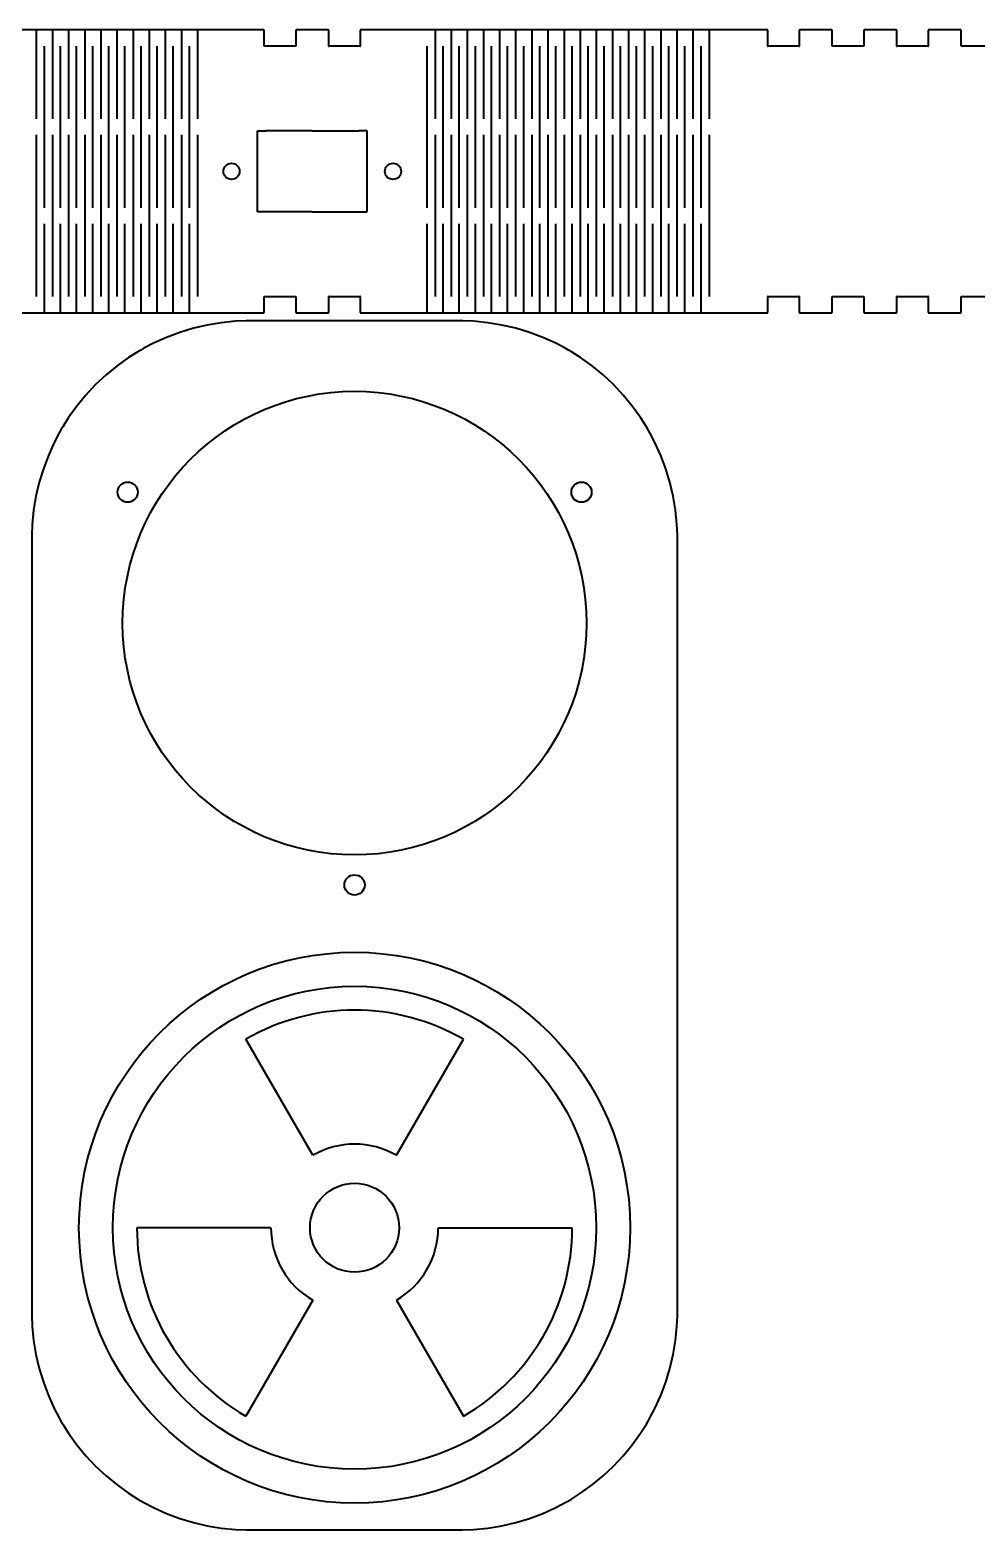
# Model space of a CAD drawing. Header units: millimetres. Extents: x -397 to 397, y -180 to 192.
# Drawn here: x -73 to 161.9, y -180.1 to 192.3 of the extents above; entities that cross this region are included whole.
import ezdxf

# ---------------------------------------------------------------- set-up
doc = ezdxf.new("R2010")
doc.units = ezdxf.units.MM
doc.layers.add('ModelSketch_Visible', color=7, linetype='Continuous', lineweight=40)

msp = doc.modelspace()

# ---------------------------------------------------------------- linework, layer by layer
at = {"layer": 'ModelSketch_Visible'}
for p, q in [((-29.0012, 192.2998), (-103.9492, 192.2998)), ((-71.4742, 192.2998), (-71.4742, 170.2328)), ((-67.4752, 192.2998), (-67.4752, 170.2328)), ((-63.4752, 192.2998), (-63.4752, 170.2328)), ((-59.4742, 192.2998), (-59.4742, 170.2328)), ((-55.4752, 192.2998), (-55.4752, 170.2328)), ((-51.4732, 192.2998), (-51.4732, 170.2328)), ((-47.4732, 192.2998), (-47.4732, 170.2328)), ((-43.4762, 192.2998), (-43.4762, 170.2328)), ((-39.4752, 192.2998), (-39.4752, 170.2328)), ((-35.4752, 192.2998), (-35.4752, 170.2328)), ((-31.4742, 192.2998), (-31.4742, 170.2328)), ((-14.9992, 192.2998), (-29.0012, 192.2998)), ((-14.9822, 192.2998), (-14.9992, 192.2998)), ((-14.9292, 192.2708), (-14.9822, 192.2998)), ((-14.9012, 192.2178), (-14.9292, 192.2708)), ((-14.9012, 192.2008), (-14.9012, 192.2178)), ((-14.9012, 188.2988), (-14.9012, 192.2008)), ((-7.0722, 192.2708), (-7.1012, 192.2178)), ((-7.1012, 192.2178), (-7.1012, 192.2008)), ((-7.1012, 192.2008), (-7.1012, 188.2988)), ((-7.0202, 192.2998), (-7.0722, 192.2708)), ((-6.9982, 192.2998), (-7.0202, 192.2998)), ((0.9988, 192.2998), (-6.9982, 192.2998)), ((1.0168, 192.2998), (0.9988, 192.2998)), ((1.0698, 192.2708), (1.0168, 192.2998)), ((1.1008, 192.2178), (1.0698, 192.2708)), ((1.1008, 192.2008), (1.1008, 192.2178)), ((1.1008, 188.2988), (1.1008, 192.2008)), ((8.9298, 192.2708), (8.9008, 192.2178)), ((8.9008, 192.2178), (8.9008, 192.2008)), ((8.9008, 192.2008), (8.9008, 188.2988)), ((8.9818, 192.2998), (8.9298, 192.2708)), ((8.9998, 192.2998), (8.9818, 192.2998)), ((22.9978, 192.2998), (8.9998, 192.2998)), ((97.9488, 192.2998), (22.9978, 192.2998)), ((27.4748, 192.2998), (27.4748, 170.2328)), ((31.4758, 192.2998), (31.4758, 170.2328)), ((35.4758, 192.2998), (35.4758, 170.2328)), ((39.4728, 192.2998), (39.4728, 170.2328)), ((43.4738, 192.2998), (43.4738, 170.2328)), ((47.4738, 192.2998), (47.4738, 170.2328)), ((51.4748, 192.2998), (51.4748, 170.2328)), ((55.4748, 192.2998), (55.4748, 170.2328)), ((59.4758, 192.2998), (59.4758, 170.2328)), ((63.4758, 192.2998), (63.4758, 170.2328)), ((67.4728, 192.2998), (67.4728, 170.2328)), ((71.4738, 192.2998), (71.4738, 170.2328)), ((75.4738, 192.2998), (75.4738, 170.2328)), ((79.4738, 192.2998), (79.4738, 170.2328)), ((83.4748, 192.2998), (83.4748, 170.2328)), ((87.4758, 192.2998), (87.4758, 170.2328)), ((91.4758, 192.2998), (91.4758, 170.2328)), ((95.4758, 192.2998), (95.4758, 170.2328)), ((109.9468, 192.2998), (97.9488, 192.2998)), ((109.9648, 192.2998), (109.9468, 192.2998)), ((110.0178, 192.2708), (109.9648, 192.2998)), ((110.0498, 192.2178), (110.0178, 192.2708)), ((110.0498, 192.2008), (110.0498, 192.2178)), ((110.0498, 188.2988), (110.0498, 192.2008)), ((117.8778, 192.2708), (117.8498, 192.2178)), ((117.8498, 192.2178), (117.8498, 192.2008)), ((117.8498, 192.2008), (117.8498, 188.2988)), ((117.9308, 192.2998), (117.8778, 192.2708)), ((117.9478, 192.2998), (117.9308, 192.2998)), ((125.9488, 192.2998), (117.9478, 192.2998)), ((125.9668, 192.2998), (125.9488, 192.2998)), ((126.0198, 192.2708), (125.9668, 192.2998)), ((126.0478, 192.2178), (126.0198, 192.2708)), ((126.0478, 192.2008), (126.0478, 192.2178)), ((126.0478, 188.2988), (126.0478, 192.2008)), ((133.8798, 192.2708), (133.8478, 192.2178)), ((133.8478, 192.2178), (133.8478, 192.2008)), ((133.8478, 192.2008), (133.8478, 188.2988)), ((133.9328, 192.2998), (133.8798, 192.2708)), ((133.9498, 192.2998), (133.9328, 192.2998)), ((141.9478, 192.2998), (133.9498, 192.2998)), ((141.9658, 192.2998), (141.9478, 192.2998)), ((142.0178, 192.2708), (141.9658, 192.2998)), ((142.0498, 192.2178), (142.0178, 192.2708)), ((142.0498, 192.2008), (142.0498, 192.2178)), ((142.0498, 188.2988), (142.0498, 192.2008)), ((149.8778, 192.2708), (149.8498, 192.2178)), ((149.8498, 192.2178), (149.8498, 192.2008)), ((149.8498, 192.2008), (149.8498, 188.2988)), ((149.9308, 192.2998), (149.8778, 192.2708)), ((149.9488, 192.2998), (149.9308, 192.2998)), ((157.9498, 192.2998), (149.9488, 192.2998)), ((157.9678, 192.2998), (157.9498, 192.2998)), ((158.0198, 192.2708), (157.9678, 192.2998)), ((158.0488, 192.2178), (158.0198, 192.2708)), ((158.0488, 192.2008), (158.0488, 192.2178)), ((158.0488, 188.2988), (158.0488, 192.2008)), ((-69.4752, 148.1668), (-69.4752, 188.2988)), ((-65.4742, 148.1668), (-65.4742, 188.2988)), ((-61.4752, 148.1668), (-61.4752, 188.2988)), ((-57.4752, 148.1668), (-57.4752, 188.2988)), ((-53.4732, 148.1668), (-53.4732, 188.2988)), ((-49.4762, 148.1668), (-49.4762, 188.2988)), ((-45.4762, 148.1668), (-45.4762, 188.2988)), ((-41.4752, 148.1668), (-41.4752, 188.2988)), ((-37.4752, 148.1668), (-37.4752, 188.2988)), ((-33.4742, 148.1668), (-33.4742, 188.2988)), ((-14.9112, 188.2988), (-14.9432, 188.2888)), ((-14.9432, 188.2888), (-14.9362, 188.2638)), ((-14.9362, 188.2638), (-14.9152, 188.2598)), ((-14.9152, 188.2598), (-14.9012, 188.2918)), ((-14.9012, 188.2988), (-14.9112, 188.2988)), ((-7.1012, 188.2988), (-14.9012, 188.2988)), ((-14.9012, 188.2918), (-14.9012, 188.2988)), ((-7.1012, 188.2988), (-7.1012, 188.2918)), ((-7.0902, 188.2988), (-7.1012, 188.2988)), ((-7.1012, 188.2918), (-7.0872, 188.2598)), ((-7.0582, 188.2888), (-7.0902, 188.2988)), ((-7.0872, 188.2598), (-7.0622, 188.2638)), ((-7.0622, 188.2638), (-7.0582, 188.2888)), ((1.0908, 188.2988), (1.0588, 188.2888)), ((1.0588, 188.2888), (1.0628, 188.2638)), ((1.0628, 188.2638), (1.0838, 188.2598)), ((1.0838, 188.2598), (1.1008, 188.2918)), ((1.1008, 188.2988), (1.0908, 188.2988)), ((8.9008, 188.2988), (1.1008, 188.2988)), ((1.1008, 188.2918), (1.1008, 188.2988)), ((8.9008, 188.2988), (8.9008, 188.2918)), ((8.9078, 188.2988), (8.9008, 188.2988)), ((8.9008, 188.2918), (8.9118, 188.2598)), ((8.9398, 188.2888), (8.9078, 188.2988)), ((8.9118, 188.2598), (8.9368, 188.2638)), ((8.9368, 188.2638), (8.9398, 188.2888)), ((25.4748, 148.1668), (25.4748, 188.2988)), ((29.4748, 148.1668), (29.4748, 188.2988)), ((33.4758, 148.1668), (33.4758, 188.2988)), ((37.4758, 148.1668), (37.4758, 188.2988)), ((41.4768, 148.1668), (41.4768, 188.2988)), ((45.4738, 148.1668), (45.4738, 188.2988)), ((49.4738, 148.1668), (49.4738, 188.2988)), ((53.4748, 148.1668), (53.4748, 188.2988)), ((57.4748, 148.1668), (57.4748, 188.2988)), ((61.4758, 148.1668), (61.4758, 188.2988)), ((65.4758, 148.1668), (65.4758, 188.2988)), ((69.4728, 148.1668), (69.4728, 188.2988)), ((73.4738, 148.1668), (73.4738, 188.2988)), ((77.4738, 148.1668), (77.4738, 188.2988)), ((81.4748, 148.1668), (81.4748, 188.2988)), ((85.4748, 148.1668), (85.4748, 188.2988)), ((89.4758, 148.1668), (89.4758, 188.2988)), ((93.4728, 148.1668), (93.4728, 188.2988)), ((110.0388, 188.2988), (110.0068, 188.2888)), ((110.0068, 188.2888), (110.0108, 188.2638)), ((110.0108, 188.2638), (110.0358, 188.2598)), ((110.0358, 188.2598), (110.0498, 188.2918)), ((110.0498, 188.2988), (110.0388, 188.2988)), ((117.8498, 188.2988), (110.0498, 188.2988)), ((110.0498, 188.2918), (110.0498, 188.2988)), ((117.8498, 188.2988), (117.8498, 188.2918)), ((117.8598, 188.2988), (117.8498, 188.2988)), ((117.8498, 188.2918), (117.8638, 188.2598)), ((117.8918, 188.2888), (117.8598, 188.2988)), ((117.8638, 188.2598), (117.8848, 188.2638)), ((117.8848, 188.2638), (117.8918, 188.2888)), ((126.0378, 188.2988), (126.0058, 188.2888)), ((126.0058, 188.2888), (126.0088, 188.2638)), ((126.0088, 188.2638), (126.0338, 188.2598)), ((126.0338, 188.2598), (126.0478, 188.2918)), ((126.0478, 188.2988), (126.0378, 188.2988)), ((133.8478, 188.2988), (126.0478, 188.2988)), ((126.0478, 188.2918), (126.0478, 188.2988)), ((133.8478, 188.2988), (133.8478, 188.2918)), ((133.8588, 188.2988), (133.8478, 188.2988)), ((133.8478, 188.2918), (133.8618, 188.2598)), ((133.8898, 188.2888), (133.8588, 188.2988)), ((133.8618, 188.2598), (133.8868, 188.2638)), ((133.8868, 188.2638), (133.8898, 188.2888)), ((142.0358, 188.2988), (142.0038, 188.2888)), ((142.0038, 188.2888), (142.0108, 188.2638)), ((142.0108, 188.2638), (142.0328, 188.2598)), ((142.0328, 188.2598), (142.0498, 188.2918)), ((142.0498, 188.2988), (142.0358, 188.2988)), ((142.0498, 188.2918), (142.0498, 188.2988)), ((149.8498, 188.2988), (142.0498, 188.2988)), ((149.8498, 188.2988), (149.8498, 188.2918)), ((149.8608, 188.2988), (149.8498, 188.2988)), ((149.8498, 188.2918), (149.8638, 188.2598)), ((149.8918, 188.2888), (149.8608, 188.2988)), ((149.8638, 188.2598), (149.8848, 188.2638)), ((149.8848, 188.2638), (149.8918, 188.2888)), ((158.0378, 188.2988), (158.0058, 188.2888)), ((158.0058, 188.2888), (158.0128, 188.2638)), ((158.0128, 188.2638), (158.0348, 188.2598)), ((158.0348, 188.2598), (158.0488, 188.2918)), ((158.0488, 188.2988), (158.0378, 188.2988)), ((165.8488, 188.2988), (158.0488, 188.2988)), ((158.0488, 188.2918), (158.0488, 188.2988)), ((-71.4742, 166.2328), (-71.4742, 126.0998)), ((-67.4752, 166.2328), (-67.4752, 126.0998)), ((-63.4752, 166.2328), (-63.4752, 126.0998)), ((-59.4742, 166.2328), (-59.4742, 126.0998)), ((-55.4752, 166.2328), (-55.4752, 126.0998)), ((-51.4732, 166.2328), (-51.4732, 126.0998)), ((-47.4732, 166.2328), (-47.4732, 126.0998)), ((-43.4762, 166.2328), (-43.4762, 126.0998)), ((-39.4752, 166.2328), (-39.4752, 126.0998)), ((-35.4752, 166.2328), (-35.4752, 126.0998)), ((-31.4742, 166.2328), (-31.4742, 126.0998)), ((-16.6156, 167.254), (-14.5346, 167.254)), ((-16.6156, 147.1456), (-16.6156, 167.254)), ((-2.9997, 167.254), (-14.5346, 167.254)), ((-2.9997, 167.254), (8.5352, 167.254)), ((10.6162, 167.254), (8.5352, 167.254)), ((10.6162, 147.1456), (10.6162, 167.254)), ((27.4748, 166.2328), (27.4748, 126.0998)), ((31.4758, 166.2328), (31.4758, 126.0998)), ((35.4758, 166.2328), (35.4758, 126.0998)), ((39.4728, 166.2328), (39.4728, 126.0998)), ((43.4738, 166.2328), (43.4738, 126.0998)), ((47.4738, 166.2328), (47.4738, 126.0998)), ((51.4748, 166.2328), (51.4748, 126.0998)), ((55.4748, 166.2328), (55.4748, 126.0998)), ((59.4758, 166.2328), (59.4758, 126.0998)), ((63.4758, 166.2328), (63.4758, 126.0998)), ((67.4728, 166.2328), (67.4728, 126.0998)), ((71.4738, 166.2328), (71.4738, 126.0998)), ((75.4738, 166.2328), (75.4738, 126.0998)), ((79.4738, 166.2328), (79.4738, 126.0998)), ((83.4748, 166.2328), (83.4748, 126.0998)), ((87.4758, 166.2328), (87.4758, 126.0998)), ((91.4758, 166.2328), (91.4758, 126.0998)), ((95.4758, 166.2328), (95.4758, 126.0998)), ((-14.5346, 147.1456), (-16.6156, 147.1456)), ((-2.9997, 147.1456), (-14.5346, 147.1456)), ((-2.9997, 147.1456), (8.5352, 147.1456)), ((8.5352, 147.1456), (10.6162, 147.1456)), ((-69.4752, 122.0998), (-69.4752, 144.1658)), ((-65.4742, 122.0998), (-65.4742, 144.1658)), ((-61.4752, 122.0998), (-61.4752, 144.1658)), ((-57.4752, 122.0998), (-57.4752, 144.1658)), ((-53.4732, 122.0998), (-53.4732, 144.1658)), ((-49.4762, 122.0998), (-49.4762, 144.1658)), ((-45.4762, 122.0998), (-45.4762, 144.1658)), ((-41.4752, 122.0998), (-41.4752, 144.1658)), ((-37.4752, 122.0998), (-37.4752, 144.1658)), ((-33.4742, 122.0998), (-33.4742, 144.1658)), ((25.4748, 122.0998), (25.4748, 144.1658)), ((29.4748, 122.0998), (29.4748, 144.1658)), ((33.4758, 122.0998), (33.4758, 144.1658)), ((37.4758, 122.0998), (37.4758, 144.1658)), ((41.4768, 122.0998), (41.4768, 144.1658)), ((45.4738, 122.0998), (45.4738, 144.1658)), ((49.4738, 122.0998), (49.4738, 144.1658)), ((53.4748, 122.0998), (53.4748, 144.1658)), ((57.4748, 122.0998), (57.4748, 144.1658)), ((61.4758, 122.0998), (61.4758, 144.1658)), ((65.4758, 122.0998), (65.4758, 144.1658)), ((69.4728, 122.0998), (69.4728, 144.1658)), ((73.4738, 122.0998), (73.4738, 144.1658)), ((77.4738, 122.0998), (77.4738, 144.1658)), ((81.4748, 122.0998), (81.4748, 144.1658)), ((85.4748, 122.0998), (85.4748, 144.1658)), ((89.4758, 122.0998), (89.4758, 144.1658)), ((93.4728, 122.0998), (93.4728, 144.1658)), ((-14.9362, 126.1378), (-14.9432, 126.1148)), ((-14.9432, 126.1148), (-14.9112, 126.0998)), ((-14.9152, 126.1428), (-14.9362, 126.1378)), ((-14.9012, 126.1108), (-14.9152, 126.1428)), ((-14.9112, 126.0998), (-14.9012, 126.0998)), ((-14.9012, 126.0998), (-14.9012, 126.1108)), ((-14.9012, 122.2008), (-14.9012, 126.0998)), ((-14.9012, 126.0998), (-7.1012, 126.0998)), ((-7.0872, 126.1428), (-7.1012, 126.1108)), ((-7.1012, 126.1108), (-7.1012, 126.0998)), ((-7.1012, 126.0998), (-7.0902, 126.0998)), ((-7.1012, 126.0998), (-7.1012, 122.2008)), ((-7.0902, 126.0998), (-7.0582, 126.1148)), ((-7.0622, 126.1378), (-7.0872, 126.1428)), ((-7.0582, 126.1148), (-7.0622, 126.1378)), ((1.0628, 126.1378), (1.0588, 126.1148)), ((1.0588, 126.1148), (1.0908, 126.0998)), ((1.0838, 126.1428), (1.0628, 126.1378)), ((1.1008, 126.1108), (1.0838, 126.1428)), ((1.0908, 126.0998), (1.1008, 126.0998)), ((1.1008, 126.0998), (1.1008, 126.1108)), ((1.1008, 122.2008), (1.1008, 126.0998)), ((1.1008, 126.0998), (8.9008, 126.0998)), ((8.9118, 126.1428), (8.9008, 126.1108)), ((8.9008, 126.1108), (8.9008, 126.0998)), ((8.9008, 126.0998), (8.9008, 122.2008)), ((8.9008, 126.0998), (8.9078, 126.0998)), ((8.9078, 126.0998), (8.9398, 126.1148)), ((8.9368, 126.1378), (8.9118, 126.1428)), ((8.9398, 126.1148), (8.9368, 126.1378)), ((110.0108, 126.1378), (110.0068, 126.1148)), ((110.0068, 126.1148), (110.0388, 126.0998)), ((110.0358, 126.1428), (110.0108, 126.1378)), ((110.0498, 126.1108), (110.0358, 126.1428)), ((110.0388, 126.0998), (110.0498, 126.0998)), ((110.0498, 126.0998), (110.0498, 126.1108)), ((110.0498, 126.0998), (117.8498, 126.0998)), ((110.0498, 122.2008), (110.0498, 126.0998)), ((117.8638, 126.1428), (117.8498, 126.1108)), ((117.8498, 126.1108), (117.8498, 126.0998)), ((117.8498, 126.0998), (117.8498, 122.2008)), ((117.8498, 126.0998), (117.8598, 126.0998)), ((117.8598, 126.0998), (117.8918, 126.1148)), ((117.8848, 126.1378), (117.8638, 126.1428)), ((117.8918, 126.1148), (117.8848, 126.1378)), ((126.0088, 126.1378), (126.0058, 126.1148)), ((126.0058, 126.1148), (126.0378, 126.0998)), ((126.0338, 126.1428), (126.0088, 126.1378)), ((126.0478, 126.1108), (126.0338, 126.1428)), ((126.0378, 126.0998), (126.0478, 126.0998)), ((126.0478, 126.0998), (126.0478, 126.1108)), ((126.0478, 126.0998), (133.8478, 126.0998)), ((126.0478, 122.2008), (126.0478, 126.0998)), ((133.8618, 126.1428), (133.8478, 126.1108)), ((133.8478, 126.1108), (133.8478, 126.0998)), ((133.8478, 126.0998), (133.8588, 126.0998)), ((133.8478, 126.0998), (133.8478, 122.2008)), ((133.8588, 126.0998), (133.8898, 126.1148)), ((133.8868, 126.1378), (133.8618, 126.1428)), ((133.8898, 126.1148), (133.8868, 126.1378)), ((142.0108, 126.1378), (142.0038, 126.1148)), ((142.0038, 126.1148), (142.0358, 126.0998)), ((142.0328, 126.1428), (142.0108, 126.1378)), ((142.0498, 126.1108), (142.0328, 126.1428)), ((142.0358, 126.0998), (142.0498, 126.0998)), ((142.0498, 126.0998), (142.0498, 126.1108)), ((142.0498, 126.0998), (149.8498, 126.0998)), ((142.0498, 122.2008), (142.0498, 126.0998)), ((149.8638, 126.1428), (149.8498, 126.1108)), ((149.8498, 126.1108), (149.8498, 126.0998)), ((149.8498, 126.0998), (149.8608, 126.0998)), ((149.8498, 126.0998), (149.8498, 122.2008)), ((149.8608, 126.0998), (149.8918, 126.1148)), ((149.8848, 126.1378), (149.8638, 126.1428)), ((149.8918, 126.1148), (149.8848, 126.1378)), ((158.0128, 126.1378), (158.0058, 126.1148)), ((158.0058, 126.1148), (158.0378, 126.0998)), ((158.0348, 126.1428), (158.0128, 126.1378)), ((158.0488, 126.1108), (158.0348, 126.1428)), ((158.0378, 126.0998), (158.0488, 126.0998)), ((158.0488, 126.0998), (158.0488, 126.1108)), ((158.0488, 122.2008), (158.0488, 126.0998)), ((158.0488, 126.0998), (165.8488, 126.0998)), ((-103.9492, 122.0998), (-29.0012, 122.0998)), ((-25.5762, 119.6358), (-29.0652, 119.0598)), ((-29.0012, 122.0998), (-14.9992, 122.0998)), ((-22.0512, 119.9848), (-25.5762, 119.6358)), ((-19.3882, 120.0998), (-22.0512, 119.9848)), ((-18.4992, 120.0998), (-19.3882, 120.0998)), ((33.5008, 120.0998), (-18.4992, 120.0998)), ((-14.9992, 122.0998), (-14.9822, 122.0998)), ((-14.9822, 122.0998), (-14.9292, 122.1298)), ((-14.9292, 122.1298), (-14.9012, 122.1838)), ((-14.9012, 122.1838), (-14.9012, 122.2008)), ((-7.1012, 122.2008), (-7.1012, 122.1838)), ((-7.1012, 122.1838), (-7.0722, 122.1298)), ((-7.0722, 122.1298), (-7.0202, 122.0998)), ((-7.0202, 122.0998), (-6.9982, 122.0998)), ((-6.9982, 122.0998), (0.9988, 122.0998)), ((0.9988, 122.0998), (1.0168, 122.0998)), ((1.0168, 122.0998), (1.0698, 122.1298)), ((1.0698, 122.1298), (1.1008, 122.1838)), ((1.1008, 122.1838), (1.1008, 122.2008)), ((8.9008, 122.2008), (8.9008, 122.1838)), ((8.9008, 122.1838), (8.9298, 122.1298)), ((8.9298, 122.1298), (8.9818, 122.0998)), ((8.9818, 122.0998), (8.9998, 122.0998)), ((8.9998, 122.0998), (22.9978, 122.0998)), ((22.9978, 122.0998), (97.9488, 122.0998)), ((34.3898, 120.0998), (33.5008, 120.0998)), ((37.0528, 119.9848), (34.3898, 120.0998)), ((40.5768, 119.6358), (37.0528, 119.9848)), ((44.0658, 119.0598), (40.5768, 119.6358)), ((97.9488, 122.0998), (109.9468, 122.0998)), ((109.9468, 122.0998), (109.9648, 122.0998)), ((109.9648, 122.0998), (110.0178, 122.1298)), ((110.0178, 122.1298), (110.0498, 122.1838)), ((110.0498, 122.1838), (110.0498, 122.2008)), ((117.8498, 122.2008), (117.8498, 122.1838)), ((117.8498, 122.1838), (117.8778, 122.1298)), ((117.8778, 122.1298), (117.9308, 122.0998)), ((117.9308, 122.0998), (117.9478, 122.0998)), ((117.9478, 122.0998), (125.9488, 122.0998)), ((125.9488, 122.0998), (125.9668, 122.0998)), ((125.9668, 122.0998), (126.0198, 122.1298)), ((126.0198, 122.1298), (126.0478, 122.1838)), ((126.0478, 122.1838), (126.0478, 122.2008)), ((133.8478, 122.2008), (133.8478, 122.1838)), ((133.8478, 122.1838), (133.8798, 122.1298)), ((133.8798, 122.1298), (133.9328, 122.0998)), ((133.9328, 122.0998), (133.9498, 122.0998)), ((133.9498, 122.0998), (141.9478, 122.0998)), ((141.9478, 122.0998), (141.9658, 122.0998)), ((141.9658, 122.0998), (142.0178, 122.1298)), ((142.0178, 122.1298), (142.0498, 122.1838)), ((142.0498, 122.1838), (142.0498, 122.2008)), ((149.8498, 122.2008), (149.8498, 122.1838)), ((149.8498, 122.1838), (149.8778, 122.1298)), ((149.8778, 122.1298), (149.9308, 122.0998)), ((149.9308, 122.0998), (149.9488, 122.0998)), ((149.9488, 122.0998), (157.9498, 122.0998)), ((157.9498, 122.0998), (157.9678, 122.0998)), ((157.9678, 122.0998), (158.0198, 122.1298)), ((158.0198, 122.1298), (158.0488, 122.1838)), ((158.0488, 122.1838), (158.0488, 122.2008)), ((-39.1892, 115.9878), (-42.4172, 114.5278)), ((-35.8802, 117.2328), (-39.1892, 115.9878)), ((-32.5012, 118.2578), (-35.8802, 117.2328)), ((-29.0652, 119.0598), (-32.5012, 118.2578)), ((47.5018, 118.2578), (44.0658, 119.0598)), ((50.8818, 117.2328), (47.5018, 118.2578)), ((54.1908, 115.9878), (50.8818, 117.2328)), ((57.4148, 114.5278), (54.1908, 115.9878)), ((-46.3192, 112.4078), (-48.5662, 110.9758)), ((-45.5502, 112.8518), (-46.3192, 112.4078)), ((-44.7812, 113.2958), (-45.5502, 112.8518)), ((-42.4172, 114.5278), (-44.7812, 113.2958)), ((59.7818, 113.2968), (57.4148, 114.5278)), ((60.5508, 112.8518), (59.7818, 113.2968)), ((61.3208, 112.4098), (60.5508, 112.8518)), ((63.5678, 110.9758), (61.3208, 112.4098)), ((-51.4452, 108.9118), (-54.1752, 106.6678)), ((-48.5662, 110.9758), (-51.4452, 108.9118)), ((66.4458, 108.9118), (63.5678, 110.9758)), ((69.1768, 106.6678), (66.4458, 108.9118)), ((-54.1752, 106.6678), (-56.7542, 104.2558)), ((71.7558, 104.2558), (69.1768, 106.6678)), ((-59.1682, 101.6788), (-61.4122, 98.9478)), ((-56.7542, 104.2558), (-59.1682, 101.6788)), ((74.1688, 101.6788), (71.7558, 104.2558)), ((76.4118, 98.9478), (74.1688, 101.6788)), ((-61.4122, 98.9478), (-63.4752, 96.0688)), ((78.4758, 96.0688), (76.4118, 98.9478)), ((-64.9082, 93.8198), (-65.3522, 93.0508)), ((-63.4752, 96.0688), (-64.9082, 93.8198)), ((79.9078, 93.8198), (78.4758, 96.0688)), ((80.3528, 93.0508), (79.9078, 93.8198)), ((-67.0272, 89.9168), (-68.4882, 86.6898)), ((-65.7962, 92.2818), (-67.0272, 89.9168)), ((-65.3522, 93.0508), (-65.7962, 92.2818)), ((80.7968, 92.2828), (80.3528, 93.0508)), ((82.0248, 89.9168), (80.7968, 92.2828)), ((83.4888, 86.6898), (82.0248, 89.9168)), ((-68.4882, 86.6898), (-69.7312, 83.3808)), ((84.7308, 83.3808), (83.4888, 86.6898)), ((-69.7312, 83.3808), (-70.7562, 80.0018)), ((85.7568, 80.0018), (84.7308, 83.3808)), ((-70.7562, 80.0018), (-71.5582, 76.5638)), ((86.5578, 76.5638), (85.7568, 80.0018)), ((-71.5582, 76.5638), (-72.1342, 73.0758)), ((87.1368, 73.0758), (86.5578, 76.5638)), ((-72.1342, 73.0758), (-72.4832, 69.5518)), ((87.4828, 69.5518), (87.1368, 73.0758)), ((-72.4832, 69.5518), (-72.5992, 66.8888)), ((87.6028, 66.8888), (87.4828, 69.5518)), ((-72.5992, 66.8888), (-72.5992, 65.9998)), ((-72.5992, 65.9998), (-72.5992, -126.0011)), ((87.6028, 65.9998), (87.6028, 66.8888)), ((87.6028, -126.0011), (87.6028, 65.9998)), ((-2.874, -87.0803), (-19.5087, -58.2682)), ((17.8756, -87.0803), (34.5103, -58.2682)), ((-13.2488, -105.05), (-46.5183, -105.05)), ((28.2504, -105.05), (61.5199, -105.05)), ((-72.5992, -126.0011), (-72.5992, -126.8883)), ((-2.874, -123.0198), (-19.5087, -151.8319)), ((17.8756, -123.0198), (34.5103, -151.8319)), ((87.6028, -126.8883), (87.6028, -126.0011)), ((-72.5992, -126.8883), (-72.4832, -129.5521)), ((-72.4832, -129.5521), (-72.1342, -133.0757)), ((87.1368, -133.0757), (87.4828, -129.5521)), ((87.4828, -129.5521), (87.6028, -126.8883)), ((-72.1342, -133.0757), (-71.5582, -136.5636)), ((86.5578, -136.5636), (87.1368, -133.0757)), ((-71.5582, -136.5636), (-70.7562, -140.0018)), ((85.7568, -140.0018), (86.5578, -136.5636)), ((-70.7562, -140.0018), (-69.7312, -143.3807)), ((84.7308, -143.3807), (85.7568, -140.0018)), ((-69.7312, -143.3807), (-68.4882, -146.6894)), ((83.4888, -146.6894), (84.7308, -143.3807)), ((-68.4882, -146.6894), (-67.0272, -149.9155)), ((82.0248, -149.9155), (83.4888, -146.6894)), ((-67.0272, -149.9155), (-65.7962, -152.2816)), ((-65.7962, -152.2816), (-65.3522, -153.0507)), ((80.3528, -153.0507), (80.7968, -152.2816)), ((80.7968, -152.2816), (82.0248, -149.9155)), ((-65.3522, -153.0507), (-64.9082, -153.818)), ((-64.9082, -153.818), (-63.4752, -156.0669)), ((-63.4752, -156.0669), (-61.4122, -158.9456)), ((76.4118, -158.9456), (78.4758, -156.0669)), ((78.4758, -156.0669), (79.9078, -153.818)), ((79.9078, -153.818), (80.3528, -153.0507)), ((-61.4122, -158.9456), (-59.1682, -161.6771)), ((74.1688, -161.6771), (76.4118, -158.9456)), ((-59.1682, -161.6771), (-56.7542, -164.2538)), ((71.7558, -164.2538), (74.1688, -161.6771)), ((-56.7542, -164.2538), (-54.1752, -166.6682)), ((-54.1752, -166.6682), (-51.4452, -168.9103)), ((66.4458, -168.9103), (69.1768, -166.6682)), ((69.1768, -166.6682), (71.7558, -164.2538)), ((-51.4452, -168.9103), (-48.5662, -170.9746)), ((-48.5662, -170.9746), (-46.3192, -172.4078)), ((61.3208, -172.4078), (63.5678, -170.9746)), ((63.5678, -170.9746), (66.4458, -168.9103)), ((-46.3192, -172.4078), (-45.5502, -172.8515)), ((-45.5502, -172.8515), (-44.7812, -173.2952)), ((-44.7812, -173.2952), (-42.4172, -174.5258)), ((-42.4172, -174.5258), (-39.1892, -175.9866)), ((54.1908, -175.9866), (57.4148, -174.5258)), ((57.4148, -174.5258), (59.7818, -173.2952)), ((59.7818, -173.2952), (60.5508, -172.8515)), ((60.5508, -172.8515), (61.3208, -172.4078)), ((-39.1892, -175.9866), (-35.8802, -177.2309)), ((-35.8802, -177.2309), (-32.5012, -178.2562)), ((-32.5012, -178.2562), (-29.0652, -179.0582)), ((44.0658, -179.0582), (47.5018, -178.2562)), ((47.5018, -178.2562), (50.8818, -177.2309)), ((50.8818, -177.2309), (54.1908, -175.9866)), ((-29.0652, -179.0582), (-25.5762, -179.6342)), ((-25.5762, -179.6342), (-22.0512, -179.9829)), ((-22.0512, -179.9829), (-19.3882, -180.1)), ((-19.3882, -180.1), (-18.4992, -180.1)), ((-18.4992, -180.1), (7.5008, -180.1)), ((7.5008, -180.1), (33.5008, -180.1)), ((33.5008, -180.1), (34.3898, -180.1)), ((34.3898, -180.1), (37.0528, -179.9829)), ((37.0528, -179.9829), (40.5768, -179.6342)), ((40.5768, -179.6342), (44.0658, -179.0582))]:
    msp.add_line(p, q, dxfattribs=at)
for centre, radius in [((-23.0294, 157.1998), 2.0047), ((17.03, 157.1998), 2.0047), ((7.5008, 45.0498), 57.5508), ((-48.802, 77.5563), 2.5023), ((63.8036, 77.5563), 2.5152), ((7.5008, -19.963), 2.5113), ((7.5008, -105.05), 68.3868), ((7.5008, -105.05), 59.9481), ((7.5008, -105.05), 11.0476)]:
    msp.add_circle(centre, radius, dxfattribs=at)
for radius, start, end in [(54.0191, 60, 120), (20.7496, 60, 120), (54.0191, 180, 240), (20.7496, 180, 240), (20.7496, 300, 0), (54.0191, 300, 0)]:
    msp.add_arc((7.5008, -105.05), radius, start, end, dxfattribs=at)

doc.saveas('drawing.dxf')
